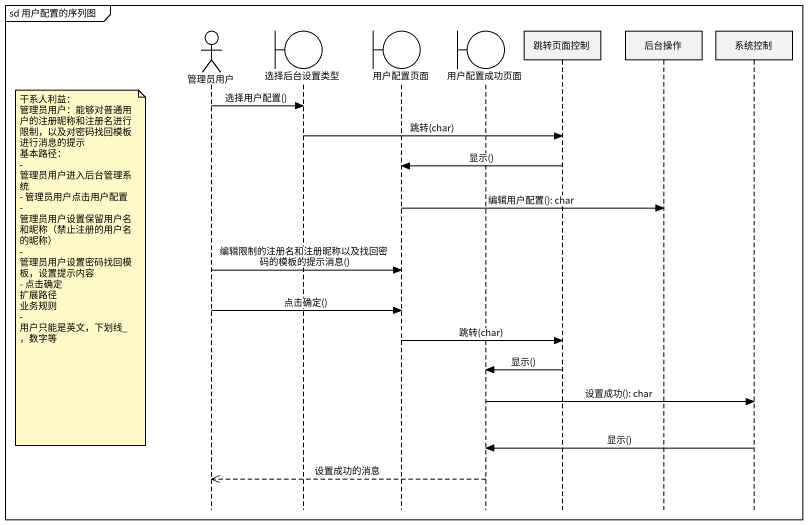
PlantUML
@startuml
mainframe sd 用户配置的序列图
hide footbox
actor 管理员用户
boundary 选择后台设置类型
boundary 用户配置页面
boundary 用户配置成功页面
participant 跳转页面控制
participant 后台操作
participant 系统控制

管理员用户 -> 选择后台设置类型 : 选择用户配置()
选择后台设置类型 -> 跳转页面控制 : 跳转(char)
跳转页面控制 -> 用户配置页面 : 显示()
用户配置页面 -> 后台操作 : 编辑用户配置(): char
note left of 管理员用户
  干系人利益：
  管理员用户：能够对普通用户的注册昵称和注册名进行限制，以及对密码找回模板进行消息的提示
  基本路径：
  - 管理员用户进入后台管理系统
  - 管理员用户点击用户配置
  - 管理员用户设置保留用户名和昵称（禁止注册的用户名的昵称）
  - 管理员用户设置密码找回模板，设置提示内容
  - 点击确定
  扩展路径
  业务规则
  - 用户只能是英文，下划线_，数字等
end note
管理员用户 -> 用户配置页面 : 编辑限制的注册名和注册昵称以及找回密码的模板的提示消息()
管理员用户 -> 用户配置页面 : 点击确定()
用户配置页面 -> 跳转页面控制 : 跳转(char)
跳转页面控制 -> 用户配置成功页面 : 显示()
用户配置成功页面 -> 系统控制 : 设置成功(): char
系统控制 -> 用户配置成功页面 : 显示()
用户配置成功页面 -->> 管理员用户 : 设置成功的消息
@enduml
